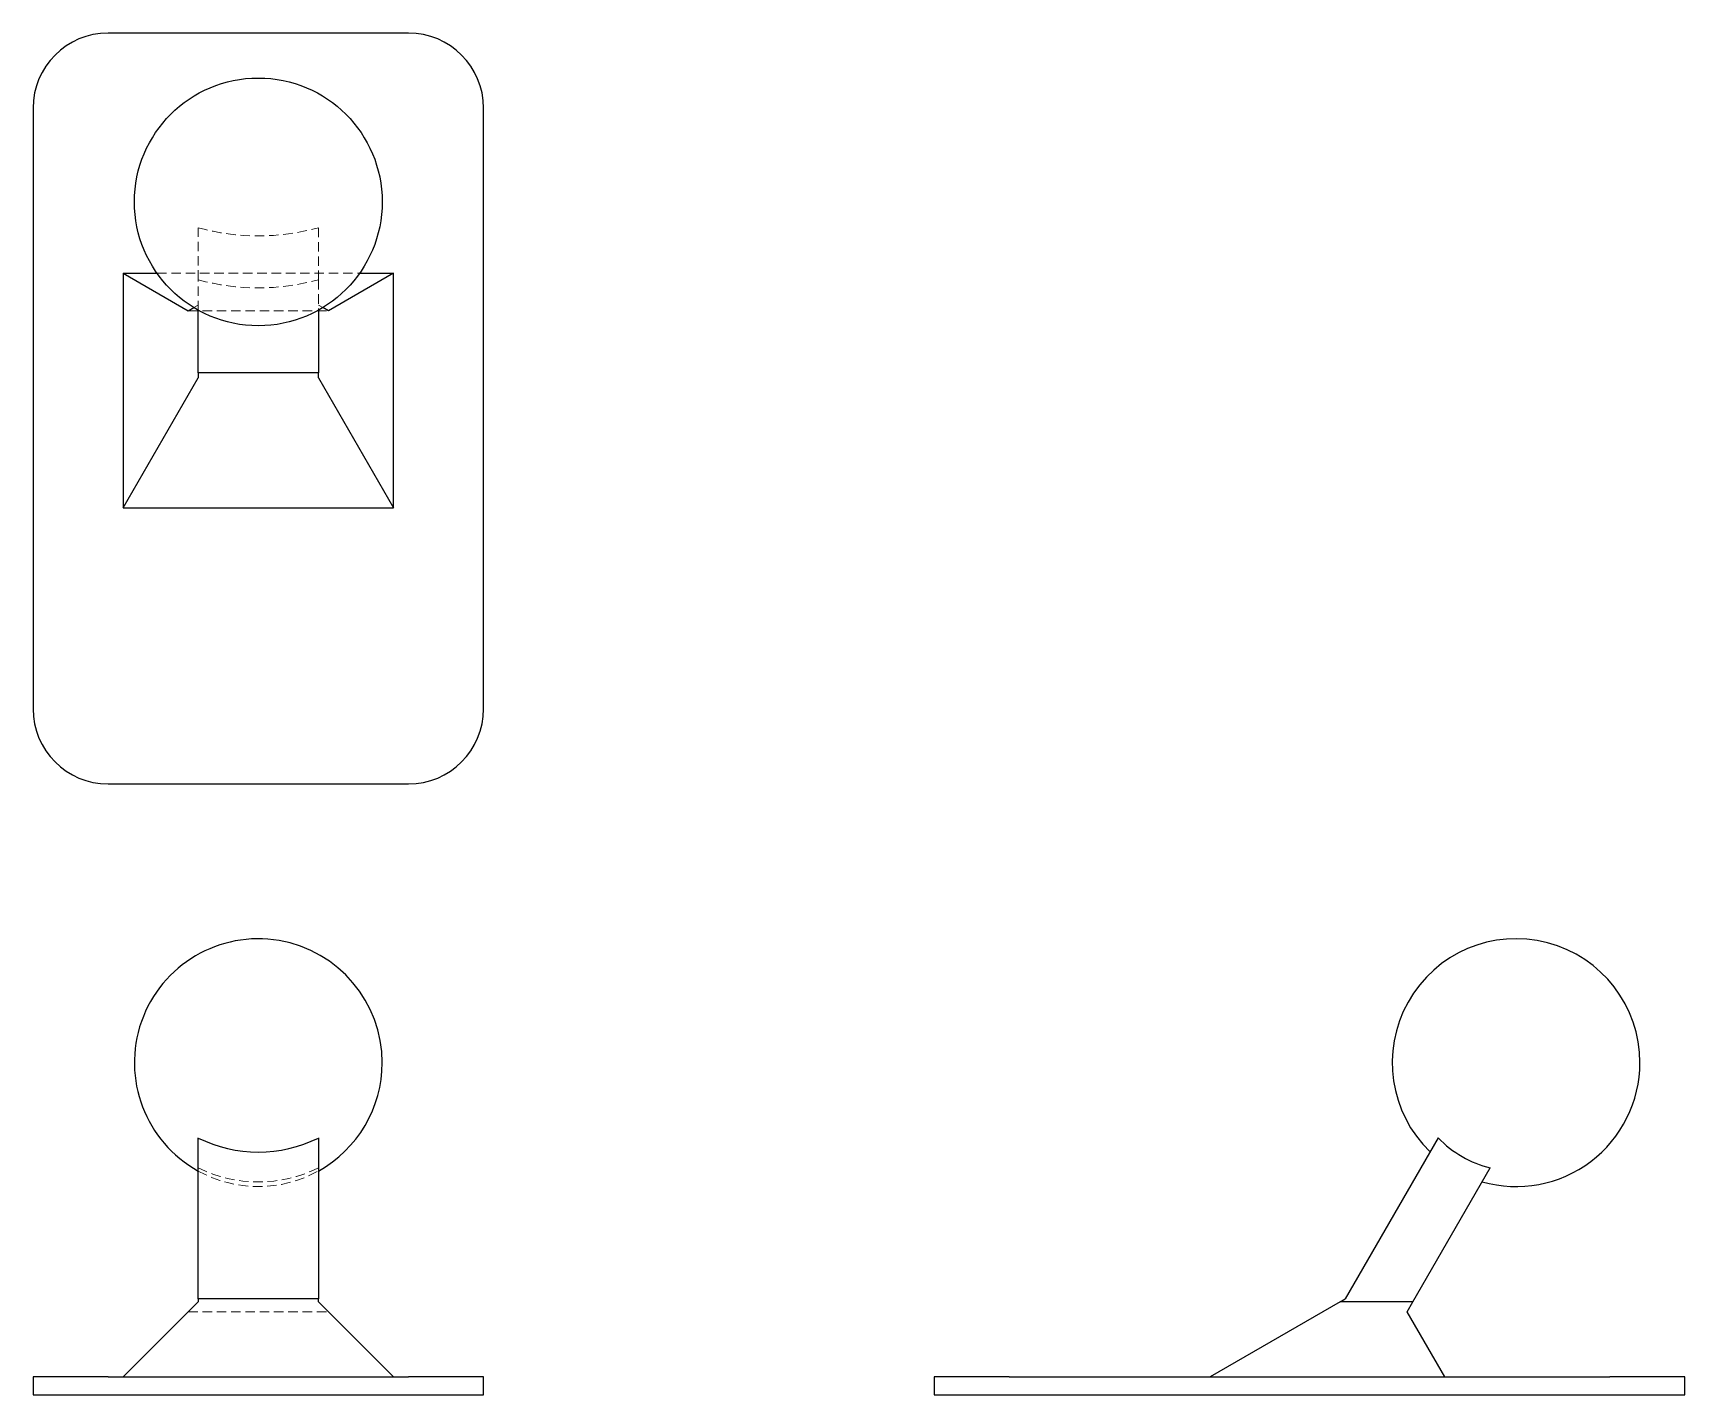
# Model space of a CAD drawing. Header units: millimetres. Extents: x 53 to 273, y 27 to 208.
import ezdxf

# ---------------------------------------------------------------- set-up
doc = ezdxf.new("R2010")
doc.units = ezdxf.units.MM
doc.linetypes.add('HIDDEN', pattern=[1.905, 1.27, -0.635])

msp = doc.modelspace()

# ---------------------------------------------------------------- linework, layer by layer
at = {"color": 7, "linetype": 'Continuous', "lineweight": 25}
for p, q in [((103, 208), (63, 208)), ((53, 198), (53, 118)), ((113, 118), (113, 198)), ((65, 176), (65, 144.76)), ((65, 176), (73.66, 171)), ((65, 176), (69.52, 176)), ((101, 176), (92.34, 171)), ((96.48, 176), (101, 176)), ((101, 144.76), (101, 176)), ((73.66, 171), (74.4, 171.43)), ((75, 162.76), (75, 171.08)), ((91, 171.08), (91, 162.76)), ((92.34, 171), (91.6, 171.43)), ((65, 144.76), (75, 162.08)), ((91, 162.76), (75, 162.76)), ((75, 162.76), (75, 162.08)), ((91, 162.08), (91, 162.76)), ((91, 162.08), (101, 144.76)), ((65, 144.76), (101, 144.76)), ((63, 108), (103, 108)), ((75, 39.42), (75, 60.85)), ((91, 60.85), (91, 39.42)), ((240.13, 60.85), (227.76, 39.42)), ((236.77, 39.02), (247.07, 56.86)), ((65, 29.02), (75, 39.02)), ((75, 39.42), (75, 39.02)), ((91, 39.42), (75, 39.42)), ((91, 39.02), (91, 39.42)), ((91, 39.02), (101, 29.02)), ((227.08, 39.02), (209.76, 29.02)), ((227.08, 39.02), (227.76, 39.42)), ((236.77, 39.02), (227.08, 39.02)), ((236, 37.68), (236.77, 39.02)), ((241, 29.02), (236, 37.68)), ((53, 29.02), (53, 26.62)), ((63, 29.02), (53, 29.02)), ((63, 29.02), (103, 29.02)), ((113, 29.02), (103, 29.02)), ((113, 26.62), (113, 29.02)), ((173, 29.02), (173, 26.62)), ((183, 29.02), (173, 29.02)), ((183, 29.02), (263, 29.02)), ((273, 29.02), (263, 29.02)), ((273, 26.62), (273, 29.02)), ((53, 26.62), (63, 26.62)), ((63, 26.62), (103, 26.62)), ((103, 26.62), (113, 26.62)), ((173, 26.62), (183, 26.62)), ((183, 26.62), (263, 26.62)), ((263, 26.62), (273, 26.62))]:
    msp.add_line(p, q, dxfattribs=at)
at = {"color": 7, "linetype": 'HIDDEN', "lineweight": 18}
for p, q in [((75, 175.13), (75, 182.07)), ((91, 182.07), (91, 175.13)), ((69.52, 176), (96.48, 176)), ((75, 171.08), (75, 175.13)), ((91, 175.13), (91, 171.08)), ((74.4, 171.43), (75, 171.77)), ((91.6, 171.43), (91, 171.77)), ((73.66, 171), (92.34, 171)), ((73.66, 37.68), (92.34, 37.68))]:
    msp.add_line(p, q, dxfattribs=at)
at = {"color": 7, "linetype": 'Continuous', "lineweight": 25}
msp.add_circle((83, 185.51), 16.5, dxfattribs=at)
for centre, radius, start, end in [((63, 198), 10, 90, 180), ((103, 198), 10, 0, 90), ((63, 118), 10, 180, 270), ((103, 118), 10, 270, 0), ((83, 70.88), 16.5, 0, 240.9975), ((250.51, 70.88), 16.5, 0, 226.0758), ((83, 70.88), 16.5, 299.0025, 0), ((250.51, 70.88), 16.5, 254.1352, 0), ((83, 77.12), 18.14, 243.8261, 296.1739), ((250.51, 70.88), 14.43, 224.0296, 256.214)]:
    msp.add_arc(centre, radius, start, end, dxfattribs=at)
at = {"color": 7, "linetype": 'HIDDEN', "lineweight": 18}
for centre, radius, start, end in [((83, 211.12), 30.13, 254.6025, 285.3975), ((83, 204.22), 30.16, 254.619, 285.381), ((83, 73.12), 18.12, 243.7991, 296.2009), ((83, 70.88), 16.5, 240.9975, 299.0025)]:
    msp.add_arc(centre, radius, start, end, dxfattribs=at)

doc.saveas('drawing.dxf')
